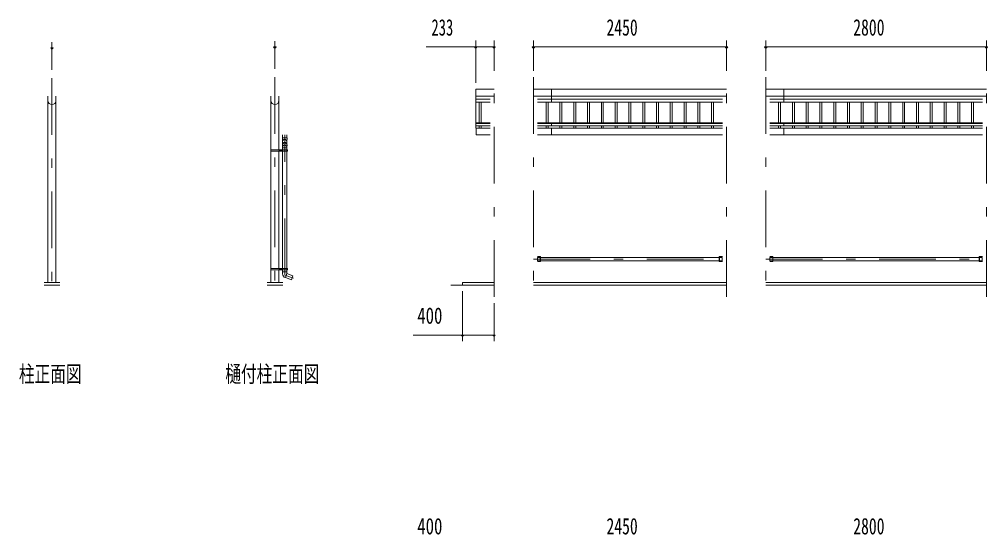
# Model space of a CAD drawing. Units: millimetres, scale not verified. Extents: x -35377 to 35393, y -16800 to 16800.
# Drawn here: x -34143 to -21852, y 1004 to 7548 of the extents above; entities that cross this region are included whole.
import ezdxf
from ezdxf.enums import TextEntityAlignment as Align

# ---------------------------------------------------------------- set-up
doc = ezdxf.new("R2010")
doc.units = ezdxf.units.MM
doc.header["$LTSCALE"] = 60
doc.linetypes.add('USER3', pattern=[24, 12, -5, 2, -5])
for name, color, linetype, lineweight in [('0-2_1-08BOLD', 7, 'Continuous', 18), ('0-3_1-28CENTER', 3, 'USER3', 18), ('0-4_1-48THIN', 4, 'Continuous', 18), ('0-5_1-58DIM', 3, 'Continuous', 18)]:
    doc.layers.add(name, color=color, linetype=linetype, lineweight=lineweight)
doc.styles.add('ＭＳ ゴシック', font='')
doc.styles.get('ＭＳ ゴシック').set_extended_font_data('MS Gothic')

msp = doc.modelspace()

# ---------------------------------------------------------------- linework, layer by layer
at = {"layer": '0-2_1-08BOLD'}
for p, q in [((-27617.83, 6663.33), (-25167.83, 6663.33)), ((-27387.83, 6494.38), (-27387.83, 6663.33)), ((-24667.83, 6663.33), (-21867.83, 6663.33)), ((-24437.83, 6494.38), (-24437.83, 6663.33)), ((-33779.81, 4204.35), (-33779.81, 6572.13)), ((-33678.21, 6572.13), (-33678.21, 4204.35)), ((-30950.07, 5890.35), (-30950.07, 6572.13)), ((-30848.47, 6572.13), (-30848.47, 5890.35)), ((-28117.83, 6572.55), (-28350.83, 6572.55)), ((-28350.83, 6533.46), (-28168.63, 6533.46)), ((-25167.83, 6572.55), (-27617.83, 6572.55)), ((-27567.03, 6533.46), (-25218.63, 6533.46)), ((-21867.83, 6572.55), (-24667.83, 6572.55)), ((-24617.03, 6533.46), (-21918.63, 6533.46)), ((-28168.63, 6494.38), (-28350.83, 6494.38)), ((-25218.63, 6494.38), (-27567.03, 6494.38)), ((-21918.63, 6494.38), (-24617.03, 6494.38)), ((-28350.83, 6234.23), (-28168.63, 6234.23)), ((-28168.63, 6224.84), (-28350.83, 6224.84)), ((-28350.83, 6195.21), (-28168.62, 6195.21)), ((-28168.62, 6168.03), (-28350.83, 6168.03)), ((-28345.83, 6082.18), (-28345.83, 6168.03)), ((-27567.03, 6234.23), (-25218.63, 6234.23)), ((-25218.63, 6224.84), (-27567.03, 6224.84)), ((-27567.03, 6195.21), (-25218.63, 6195.21)), ((-25218.63, 6168.03), (-27567.03, 6168.03)), ((-27387.83, 6195.21), (-27387.83, 6234.23)), ((-27387.83, 6082.18), (-27387.83, 6168.03)), ((-24617.03, 6234.23), (-21918.63, 6234.23)), ((-21918.63, 6224.84), (-24617.03, 6224.84)), ((-24617.03, 6195.21), (-21918.63, 6195.21)), ((-21918.63, 6168.03), (-24617.03, 6168.03)), ((-24437.83, 6234.23), (-24437.83, 6195.21)), ((-24437.83, 6168.03), (-24437.83, 6082.18)), ((-30802.52, 6082.19), (-30802.52, 6045.06)), ((-30747.52, 6045.06), (-30747.52, 6082.19)), ((-28345.83, 6082.18), (-28168.62, 6082.18)), ((-27567.03, 6082.18), (-25218.63, 6082.18)), ((-24617.03, 6082.18), (-21918.63, 6082.18)), ((-30802.52, 5917.65), (-30747.52, 5917.65)), ((-30950.08, 4382.94), (-30950.08, 5874.34)), ((-30848.47, 5874.34), (-30848.47, 4382.94)), ((-30846.87, 5890.35), (-30846.87, 5874.34)), ((-30804.12, 5874.34), (-30804.12, 5890.35)), ((-30802.52, 4382.94), (-30802.52, 5874.34)), ((-30747.51, 5874.34), (-30747.51, 4382.94)), ((-30745.91, 5890.35), (-30745.91, 5874.34)), ((-30745.91, 5882.34), (-30739.81, 5882.34)), ((-27527.03, 4537.33), (-27567.03, 4537.33)), ((-27527.03, 4471.33), (-27567.03, 4471.33)), ((-27530.23, 4471.33), (-27530.23, 4537.33)), ((-27527.03, 4537.33), (-27527.03, 4471.33)), ((-27527.03, 4525.68), (-25258.63, 4525.68)), ((-25258.63, 4482.98), (-27527.03, 4482.98)), ((-25218.63, 4471.33), (-25258.63, 4471.33)), ((-25255.43, 4537.33), (-25255.43, 4471.33)), ((-25255.43, 4525.68), (-25220.33, 4525.68)), ((-24577.03, 4537.33), (-24617.03, 4537.33)), ((-24577.03, 4471.33), (-24617.03, 4471.33)), ((-24580.23, 4471.33), (-24580.23, 4537.33)), ((-24577.03, 4537.33), (-24577.03, 4471.33)), ((-21958.63, 4525.68), (-24577.03, 4525.68)), ((-24577.03, 4482.98), (-21958.63, 4482.98)), ((-21955.43, 4537.33), (-21955.43, 4471.33)), ((-21920.33, 4525.68), (-21955.43, 4525.68)), ((-30951.67, 4366.94), (-30739.81, 4366.94)), ((-30950.08, 4204.34), (-30950.08, 4366.94)), ((-30848.47, 4366.94), (-30848.47, 4204.34)), ((-30846.87, 4382.94), (-30846.87, 4366.94)), ((-30804.12, 4366.95), (-30804.12, 4382.94)), ((-30802.52, 4341.48), (-30802.52, 4366.95)), ((-30747.51, 4366.95), (-30747.51, 4341.48)), ((-30745.91, 4382.94), (-30745.91, 4366.95)), ((-30745.91, 4374.95), (-30739.81, 4374.95)), ((-33629.01, 4204.35), (-33829.01, 4204.35)), ((-30999.27, 4204.34), (-30799.27, 4204.34)), ((-25167.83, 4204.33), (-27617.83, 4204.33)), ((-24667.83, 4204.33), (-21867.83, 4204.33)), ((-33829.01, 4174.35), (-33629.01, 4174.35)), ((-30799.27, 4174.35), (-30999.27, 4174.35)), ((-28667.83, 4174.33), (-28117.83, 4174.33)), ((-27617.83, 4174.33), (-25167.83, 4174.33)), ((-21867.83, 4174.33), (-24667.83, 4174.33))]:
    msp.add_line(p, q, dxfattribs=at)
for points in [[(-28350.83, 6168.03), (-28350.83, 6663.33), (-28117.83, 6663.33)], [(-30802.52, 5959.54), (-30802.52, 5995.39), (-30804.51, 6045.06), (-30745.52, 6045.06), (-30747.52, 5995.39), (-30747.52, 5959.54)], [(-30802.52, 5890.35), (-30802.52, 5924.6), (-30804.51, 5950.56)], [(-30745.52, 5950.44), (-30747.52, 5924.6), (-30747.52, 5890.35)], [(-27530.23, 4482.98), (-27565.33, 4482.98), (-27565.33, 4525.68), (-27530.23, 4525.68)], [(-25258.63, 4471.33), (-25258.63, 4537.33), (-25218.63, 4537.33)], [(-25220.33, 4525.68), (-25220.33, 4482.98), (-25255.43, 4482.98)], [(-24580.23, 4525.68), (-24615.33, 4525.68), (-24615.33, 4482.98), (-24580.23, 4482.98)], [(-21918.63, 4471.33), (-21958.63, 4471.33), (-21958.63, 4537.33), (-21918.63, 4537.33)], [(-21955.43, 4482.98), (-21920.33, 4482.98), (-21920.33, 4525.68)], [(-30739.81, 4366.95), (-30739.81, 4382.94), (-30951.67, 4382.94), (-30951.67, 4366.94)], [(-30746.01, 4341.48), (-30804.02, 4341.48), (-30802.26, 4315.68)], [(-30766.33, 4267.8), (-30747.51, 4319.48), (-30746.02, 4341.48)], [(-30747.51, 4319.48), (-30671.52, 4291.82), (-30690.33, 4240.13), (-30766.04, 4267.69)], [(-28117.83, 4204.33), (-28517.82, 4204.33), (-28517.82, 4174.33)]]:
    msp.add_lwpolyline(points, dxfattribs=at)
for points in [[(-30951.67, 5874.34), (-30739.81, 5874.34), (-30739.81, 5890.35), (-30951.67, 5890.35)], [(-30820.49, 5879.46), (-30825.49, 5876.57), (-30830.49, 5879.46), (-30830.49, 5885.23), (-30825.49, 5888.12), (-30820.49, 5885.23)], [(-30820.49, 4377.83), (-30825.49, 4380.72), (-30830.49, 4377.83), (-30830.49, 4372.06), (-30825.49, 4369.17), (-30820.49, 4372.06)]]:
    msp.add_lwpolyline(points, close=True, dxfattribs=at)
for centre, radius in [((-30825.49, 5882.34), 6.25), ((-30825.49, 5882.34), 4.9), ((-30825.49, 4374.95), 6.25), ((-30825.49, 4374.95), 4.9)]:
    msp.add_circle(centre, radius, dxfattribs=at)
for centre, radius, start, end in [((-33729.01, 6517.15), 50.8, 180, 0), ((-30899.27, 6517.15), 50.8, 180, 0), ((-30775.01, 5995.69), 27.55, 3.55867, 176.44133), ((-30775.01, 5948.73), 29.55, 3.56303, 176.43697), ((-30775.01, 5957.23), 27.55, 3.55867, 176.44133), ((-30775.01, 5923.62), 27.55, 3.55867, 176.44133), ((-30747.39, 4319.43), 55, 183.90576, 250.16731)]:
    msp.add_arc(centre, radius, start, end, dxfattribs=at)
at = {"layer": '0-3_1-28CENTER'}
for p, q in [((-33729.01, 6801.35), (-33729.01, 4024.34)), ((-30899.27, 6813.35), (-30899.27, 4024.34)), ((-28117.83, 4024.33), (-28117.83, 6813.33)), ((-27617.83, 6813.33), (-27617.83, 4024.33)), ((-25167.83, 4024.33), (-25167.83, 6813.33)), ((-24667.83, 6813.33), (-24667.83, 4024.33)), ((-21867.83, 4024.33), (-21867.83, 6813.33)), ((-30775.01, 4300.22), (-30775.01, 6082.19)), ((-30812.99, 5882.34), (-30837.99, 5882.34)), ((-30825.49, 5894.84), (-30825.49, 5869.84)), ((-27617.83, 4504.33), (-25167.83, 4504.33)), ((-24667.83, 4504.33), (-21867.83, 4504.33)), ((-30812.99, 4374.95), (-30837.99, 4374.95)), ((-30825.49, 4362.44), (-30825.49, 4387.44)), ((-30662.14, 4259.14), (-30775.03, 4300.22))]:
    msp.add_line(p, q, dxfattribs=at)
at = {"layer": '0-4_1-48THIN'}
for p, q in [((-28305.33, 6234.23), (-28305.33, 6494.38)), ((-28280.32, 6494.38), (-28280.32, 6234.23)), ((-27455.32, 6494.38), (-27455.32, 6234.23)), ((-27430.32, 6234.23), (-27430.32, 6494.38)), ((-27280.32, 6234.23), (-27280.32, 6494.38)), ((-27255.32, 6494.38), (-27255.32, 6234.23)), ((-27105.32, 6494.38), (-27105.32, 6234.23)), ((-27080.32, 6234.23), (-27080.32, 6494.38)), ((-26930.32, 6234.23), (-26930.32, 6494.38)), ((-26905.33, 6494.38), (-26905.33, 6234.23)), ((-26755.32, 6494.38), (-26755.32, 6234.23)), ((-26730.32, 6234.23), (-26730.32, 6494.38)), ((-26580.32, 6234.23), (-26580.32, 6494.38)), ((-26555.32, 6494.38), (-26555.32, 6234.23)), ((-26405.32, 6494.38), (-26405.32, 6234.23)), ((-26380.33, 6234.23), (-26380.33, 6494.38)), ((-26230.33, 6234.23), (-26230.33, 6494.38)), ((-26205.32, 6494.38), (-26205.32, 6234.23)), ((-26055.33, 6494.38), (-26055.33, 6234.23)), ((-26030.32, 6234.23), (-26030.32, 6494.38)), ((-25880.32, 6234.23), (-25880.32, 6494.38)), ((-25855.33, 6494.38), (-25855.33, 6234.23)), ((-25705.33, 6494.38), (-25705.33, 6234.23)), ((-25680.32, 6234.23), (-25680.32, 6494.38)), ((-25530.32, 6234.23), (-25530.32, 6494.38)), ((-25505.33, 6494.38), (-25505.33, 6234.23)), ((-25355.33, 6494.38), (-25355.33, 6234.23)), ((-25330.33, 6234.23), (-25330.33, 6494.38)), ((-24505.33, 6234.23), (-24505.33, 6494.38)), ((-24480.33, 6494.38), (-24480.33, 6234.23)), ((-24330.33, 6234.23), (-24330.33, 6494.38)), ((-24305.33, 6494.38), (-24305.33, 6234.23)), ((-24155.33, 6234.23), (-24155.33, 6494.38)), ((-24130.33, 6494.38), (-24130.33, 6234.23)), ((-23980.33, 6234.23), (-23980.33, 6494.38)), ((-23955.33, 6494.38), (-23955.33, 6234.23)), ((-23805.33, 6234.23), (-23805.33, 6494.38)), ((-23780.33, 6494.38), (-23780.33, 6234.23)), ((-23630.32, 6234.23), (-23630.32, 6494.38)), ((-23605.32, 6494.38), (-23605.32, 6234.23)), ((-23455.33, 6234.23), (-23455.33, 6494.38)), ((-23430.33, 6494.38), (-23430.33, 6234.23)), ((-23280.32, 6234.23), (-23280.32, 6494.38)), ((-23255.32, 6494.38), (-23255.32, 6234.23)), ((-23105.33, 6234.23), (-23105.33, 6494.38)), ((-23080.33, 6494.38), (-23080.33, 6234.23)), ((-22930.33, 6234.23), (-22930.33, 6494.38)), ((-22905.33, 6494.38), (-22905.33, 6234.23)), ((-22755.33, 6234.23), (-22755.33, 6494.38)), ((-22730.33, 6494.38), (-22730.33, 6234.23)), ((-22580.33, 6234.23), (-22580.33, 6494.38)), ((-22555.33, 6494.38), (-22555.33, 6234.23)), ((-22405.33, 6234.23), (-22405.33, 6494.38)), ((-22380.33, 6494.38), (-22380.33, 6234.23)), ((-22230.33, 6234.23), (-22230.33, 6494.38)), ((-22205.33, 6494.38), (-22205.33, 6234.23)), ((-22055.33, 6234.23), (-22055.33, 6494.38)), ((-22030.33, 6494.38), (-22030.33, 6234.23)), ((-28305.33, 6168.03), (-28305.33, 6195.21)), ((-28280.32, 6195.21), (-28280.32, 6168.03)), ((-27455.32, 6195.21), (-27455.32, 6168.03)), ((-27430.32, 6168.03), (-27430.32, 6195.21)), ((-27280.32, 6168.03), (-27280.32, 6195.21)), ((-27255.32, 6195.21), (-27255.32, 6168.03)), ((-27105.32, 6195.21), (-27105.32, 6168.03)), ((-27080.32, 6168.03), (-27080.32, 6195.21)), ((-26930.32, 6168.03), (-26930.32, 6195.21)), ((-26905.33, 6195.21), (-26905.33, 6168.03)), ((-26755.32, 6195.21), (-26755.32, 6168.03)), ((-26730.32, 6168.03), (-26730.32, 6195.21)), ((-26580.32, 6168.03), (-26580.32, 6195.21)), ((-26555.32, 6195.21), (-26555.32, 6168.03)), ((-26405.32, 6195.21), (-26405.32, 6168.03)), ((-26380.33, 6168.03), (-26380.33, 6195.21)), ((-26230.33, 6168.03), (-26230.33, 6195.21)), ((-26205.32, 6195.21), (-26205.32, 6168.03)), ((-26055.33, 6195.21), (-26055.33, 6168.03)), ((-26030.32, 6168.03), (-26030.32, 6195.21)), ((-25880.32, 6168.03), (-25880.32, 6195.21)), ((-25855.33, 6195.21), (-25855.33, 6168.03)), ((-25705.33, 6195.21), (-25705.33, 6168.03)), ((-25680.32, 6168.03), (-25680.32, 6195.21)), ((-25530.32, 6168.03), (-25530.32, 6195.21)), ((-25505.33, 6195.21), (-25505.33, 6168.03)), ((-25355.33, 6195.21), (-25355.33, 6168.03)), ((-25330.33, 6168.03), (-25330.33, 6195.21)), ((-24505.33, 6195.21), (-24505.33, 6168.03)), ((-24480.33, 6168.03), (-24480.33, 6195.21)), ((-24330.33, 6195.21), (-24330.33, 6168.03)), ((-24305.33, 6168.03), (-24305.33, 6195.21)), ((-24155.33, 6195.21), (-24155.33, 6168.03)), ((-24130.33, 6168.03), (-24130.33, 6195.21)), ((-23980.33, 6195.21), (-23980.33, 6168.03)), ((-23955.33, 6168.03), (-23955.33, 6195.21)), ((-23805.33, 6195.21), (-23805.33, 6168.03)), ((-23780.33, 6168.03), (-23780.33, 6195.21)), ((-23630.32, 6195.21), (-23630.32, 6168.03)), ((-23605.32, 6168.03), (-23605.32, 6195.21)), ((-23455.33, 6195.21), (-23455.33, 6168.03)), ((-23430.33, 6168.03), (-23430.33, 6195.21)), ((-23280.32, 6195.21), (-23280.32, 6168.03)), ((-23255.32, 6168.03), (-23255.32, 6195.21)), ((-23105.33, 6195.21), (-23105.33, 6168.03)), ((-23080.33, 6168.03), (-23080.33, 6195.21)), ((-22930.33, 6195.21), (-22930.33, 6168.03)), ((-22905.33, 6168.03), (-22905.33, 6195.21)), ((-22755.33, 6195.21), (-22755.33, 6168.03)), ((-22730.33, 6168.03), (-22730.33, 6195.21)), ((-22580.33, 6195.21), (-22580.33, 6168.03)), ((-22555.33, 6168.03), (-22555.33, 6195.21)), ((-22405.33, 6195.21), (-22405.33, 6168.03)), ((-22380.33, 6168.03), (-22380.33, 6195.21)), ((-22230.33, 6195.21), (-22230.33, 6168.03)), ((-22205.33, 6168.03), (-22205.33, 6195.21)), ((-22055.33, 6195.21), (-22055.33, 6168.03)), ((-22030.33, 6168.03), (-22030.33, 6195.21))]:
    msp.add_line(p, q, dxfattribs=at)
at = {"layer": '0-5_1-58DIM'}
for p, q in [((-33729.02, 7257.34), (-33729.02, 6907.34)), ((-30899.28, 6919.34), (-30899.28, 7269.34)), ((-28350.83, 7279.33), (-28350.83, 6743.33)), ((-28117.83, 6893.33), (-28117.83, 7279.33)), ((-27617.83, 7279.33), (-27617.83, 6893.33)), ((-25167.83, 6893.33), (-25167.83, 7279.33)), ((-24667.83, 7279.33), (-24667.83, 6893.33)), ((-21867.83, 6893.33), (-21867.83, 7279.33)), ((-33713.02, 7187.34), (-33745.02, 7187.34)), ((-30883.28, 7199.34), (-30915.28, 7199.34)), ((-28350.83, 7199.33), (-28978.83, 7199.33)), ((-28334.83, 7199.33), (-28366.83, 7199.33)), ((-28350.83, 7199.33), (-28117.83, 7199.33)), ((-28101.83, 7199.33), (-28133.83, 7199.33)), ((-27601.83, 7199.33), (-27633.83, 7199.33)), ((-27617.83, 7199.33), (-25167.83, 7199.33)), ((-25151.83, 7199.33), (-25183.83, 7199.33)), ((-24651.83, 7199.33), (-24683.83, 7199.33)), ((-24667.83, 7199.33), (-21867.83, 7199.33)), ((-21851.83, 7199.33), (-21883.83, 7199.33)), ((-28517.82, 3459.34), (-28517.82, 4094.33)), ((-28117.83, 3459.34), (-28117.83, 3944.33)), ((-28517.83, 3539.34), (-29145.83, 3539.34)), ((-28501.82, 3539.34), (-28533.82, 3539.34)), ((-28517.82, 3539.34), (-28117.83, 3539.34)), ((-28101.83, 3539.34), (-28133.83, 3539.34))]:
    msp.add_line(p, q, dxfattribs=at)
for centre in [(-33729.02, 7187.34), (-30899.28, 7199.34), (-28350.83, 7199.33), (-28117.83, 7199.33), (-27617.83, 7199.33), (-25167.83, 7199.33), (-24667.83, 7199.33), (-21867.83, 7199.33), (-28517.82, 3539.34), (-28117.83, 3539.34)]:
    msp.add_arc(centre, 16, 180, 0, dxfattribs=at)

# ---------------------------------------------------------------- texts
at = {"layer": '0-5_1-58DIM', "color": 7, "style": 'ＭＳ ゴシック'}
for s, width, p in [('233', 0.65, (-28911.91, 7279.33)), ('2450', 0.7, (-26690.44, 7279.33)), ('2800', 0.7, (-23557.86, 7279.33)), ('400', 0.75, (-29092.03, 3619.34)), ('柱正面図', 0.7, (-34149.01, 2877.76)), ('樋付柱正面図', 0.7, (-31529.27, 2877.76)), ('400', 0.75, (-29092.03, 945.04)), ('400', 0.75, (-29092.03, 945.04)), ('2450', 0.7, (-26690.44, 945.04)), ('2800', 0.7, (-23557.86, 945.04))]:
    msp.add_text(s, height=208.4, dxfattribs=dict(at, width=width)).set_placement(p, align=Align.BOTTOM_LEFT)

doc.saveas('drawing.dxf')
